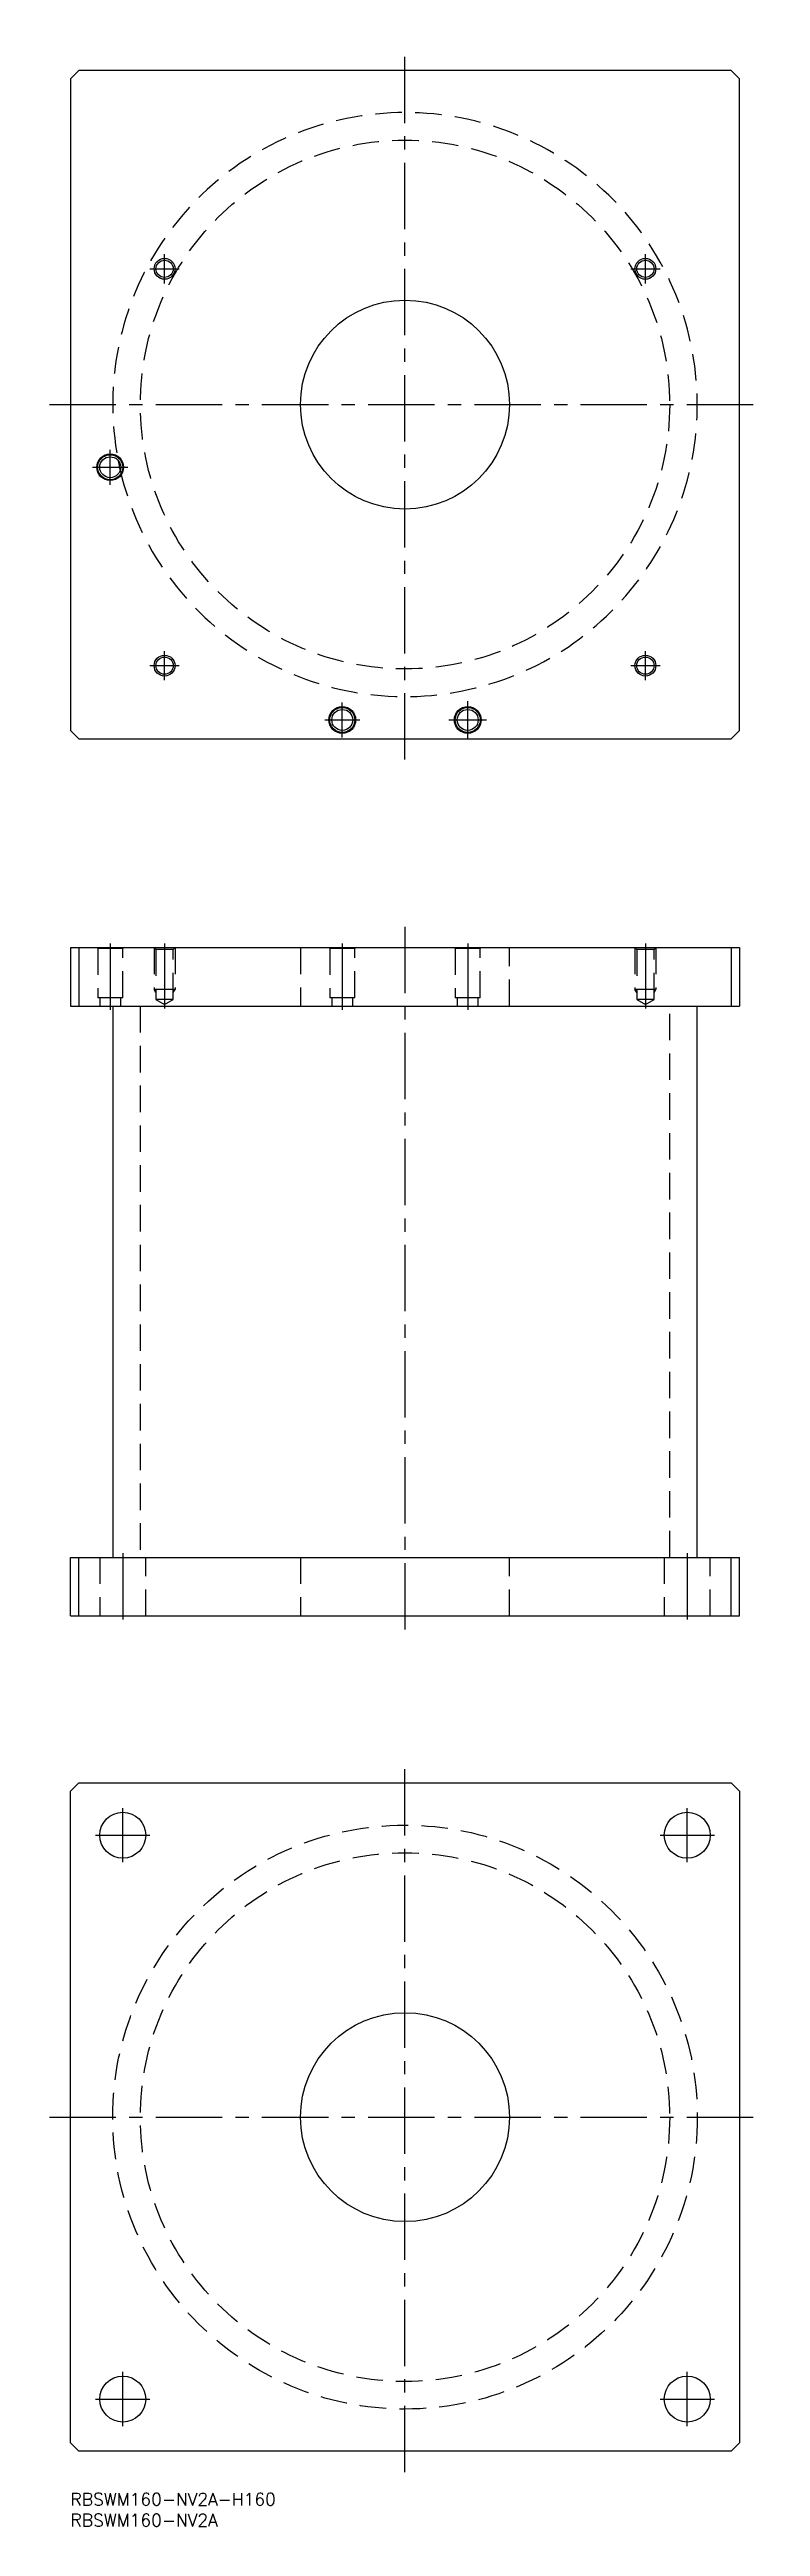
# Model space of a CAD drawing. Extents: x -5 to 165, y -8 to 585.
import ezdxf

# ---------------------------------------------------------------- set-up
doc = ezdxf.new("R2010")
doc.units = 0
doc.header["$LTSCALE"] = 0.5
doc.linetypes.add('CENTER', pattern=[50.8, 31.75, -6.35, 6.35, -6.35])
doc.linetypes.add('DASHED', pattern=[19.05, 12.7, -6.35])
for name, color, linetype in [('MSM_CENTER', 1, 'CENTER'), ('MSM_CONTINUOUS', 7, 'CONTINUOUS'), ('MSM_DASHED', 4, 'DASHED'), ('MSM_NARROW', 5, 'CONTINUOUS'), ('MSM_PART_NUMBER', 7, 'CONTINUOUS')]:
    doc.layers.add(name, color=color, linetype=linetype)
doc.styles.get("Standard").update_dxf_attribs({"font": 'txt.shx', "height": 3, "bigfont": 'bigfont.shx'})

msp = doc.modelspace()

# ---------------------------------------------------------------- linework, layer by layer
at = {"layer": 'MSM_CENTER'}
for p, q in [((80, 415), (80, 585)), ((22.5, 529), (22.5, 536)), ((137.5, 529), (137.5, 536)), ((19, 532.5), (26, 532.5)), ((134, 532.5), (141, 532.5)), ((-5, 500), (165, 500)), ((9.5, 480.8), (9.5, 489.2)), ((5.3, 485), (13.7, 485)), ((22.5, 434), (22.5, 441)), ((137.5, 434), (137.5, 441)), ((19, 437.5), (26, 437.5)), ((134, 437.5), (141, 437.5)), ((65, 420.3), (65, 428.7)), ((95, 420), (95, 429)), ((60.8, 424.5), (69.2, 424.5)), ((90.5, 424.5), (99.5, 424.5)), ((80, 375), (80, 205)), ((9.5, 371), (9.5, 355)), ((22.5, 371), (22.5, 355.407)), ((65, 371), (65, 355)), ((95, 371), (95, 355)), ((137.5, 371), (137.5, 355.407)), ((12.5, 225), (12.5, 209)), ((147.5, 225), (147.5, 209)), ((80, 5), (80, 175)), ((12.5, 151), (12.5, 164)), ((147.5, 151), (147.5, 164)), ((6, 157.5), (19, 157.5)), ((141, 157.5), (154, 157.5)), ((-5, 90), (165, 90)), ((12.5, 16), (12.5, 29)), ((147.5, 16), (147.5, 29)), ((6, 22.5), (19, 22.5)), ((141, 22.5), (154, 22.5))]:
    msp.add_line(p, q, dxfattribs=at)
at = {"layer": 'MSM_CONTINUOUS'}
for p, q in [((2, 580), (0, 578)), ((0, 578), (0, 422)), ((158, 580), (2, 580)), ((160, 578), (158, 580)), ((160, 422), (160, 578)), ((0, 422), (2, 420)), ((158, 420), (160, 422)), ((2, 420), (158, 420)), ((0, 370), (160, 370)), ((0, 370), (0, 356)), ((2, 370), (2, 356)), ((158, 370), (158, 356)), ((160, 370), (160, 356)), ((0, 356), (160, 356)), ((10.1, 356), (10.1, 224)), ((149.9, 224), (149.9, 356)), ((0, 210), (0, 224)), ((0, 224), (160, 224)), ((2, 210), (2, 224)), ((158, 210), (158, 224)), ((160, 210), (160, 224)), ((0, 210), (160, 210)), ((0, 168), (2, 170)), ((0, 12), (0, 168)), ((2, 170), (158, 170)), ((158, 170), (160, 168)), ((160, 168), (160, 12)), ((2, 10), (0, 12)), ((160, 12), (158, 10)), ((158, 10), (2, 10))]:
    msp.add_line(p, q, dxfattribs=at)
for centre, radius in [((22.5, 532.5), 2.067), ((137.5, 532.5), 2.067), ((80, 500), 25), ((9.5, 485), 3.2), ((9.5, 485), 3), ((9.5, 485), 2.5), ((22.5, 437.5), 2.067), ((137.5, 437.5), 2.067), ((65, 424.5), 3.2), ((65, 424.5), 3), ((65, 424.5), 2.5), ((95, 424.5), 3.2), ((95, 424.5), 3), ((95, 424.5), 2.5), ((12.5, 157.5), 5.5), ((147.5, 157.5), 5.5), ((80, 90), 25), ((12.5, 22.5), 5.5), ((147.5, 22.5), 5.5)]:
    msp.add_circle(centre, radius, dxfattribs=at)
msp.add_arc((80, 500), 69.9, 191.020888, 193.002068, dxfattribs=at)
at = {"layer": 'MSM_DASHED'}
for p, q in [((6.3, 370), (6.5, 369.8)), ((6.5, 369.8), (6.5, 358)), ((12.5, 369.8), (6.5, 369.8)), ((12.5, 369.8), (12.7, 370)), ((12.5, 358), (12.5, 369.8)), ((20, 370), (20.433, 369.567)), ((20, 370), (20, 360)), ((20.433, 369.567), (20.433, 357.6)), ((24.567, 369.567), (20.433, 369.567)), ((24.567, 369.567), (25, 370)), ((24.567, 357.6), (24.567, 369.567)), ((25, 370), (25, 360)), ((55, 370), (55, 356)), ((61.8, 370), (62, 369.8)), ((62, 369.8), (62, 358)), ((68, 369.8), (62, 369.8)), ((68, 369.8), (68.2, 370)), ((68, 358), (68, 369.8)), ((91.8, 370), (92, 369.8)), ((92, 369.8), (92, 358)), ((98, 369.8), (92, 369.8)), ((98, 369.8), (98.2, 370)), ((98, 358), (98, 369.8)), ((105, 356), (105, 370)), ((135, 370), (135.433, 369.567)), ((135, 370), (135, 360)), ((135.433, 369.567), (135.433, 357.6)), ((139.567, 369.567), (135.433, 369.567)), ((139.567, 369.567), (140, 370)), ((139.567, 357.6), (139.567, 369.567)), ((140, 370), (140, 360)), ((12.5, 358), (6.5, 358)), ((7, 358), (7, 356)), ((12, 356), (12, 358)), ((16.7, 356), (16.7, 224)), ((25, 360), (20, 360)), ((20.433, 359.25), (20, 360)), ((20.433, 357.6), (22.5, 356.407)), ((24.567, 357.6), (20.433, 357.6)), ((22.5, 356.407), (24.567, 357.6)), ((24.567, 359.25), (25, 360)), ((68, 358), (62, 358)), ((62.5, 358), (62.5, 356)), ((67.5, 356), (67.5, 358)), ((98, 358), (92, 358)), ((92.5, 358), (92.5, 356)), ((97.5, 356), (97.5, 358)), ((140, 360), (135, 360)), ((135.433, 359.25), (135, 360)), ((135.433, 357.6), (137.5, 356.407)), ((139.567, 357.6), (135.433, 357.6)), ((137.5, 356.407), (139.567, 357.6)), ((139.567, 359.25), (140, 360)), ((143.3, 224), (143.3, 356)), ((7, 224), (7, 210)), ((18, 210), (18, 224)), ((55, 224), (55, 210)), ((105, 210), (105, 224)), ((142, 224), (142, 210)), ((153, 210), (153, 224))]:
    msp.add_line(p, q, dxfattribs=at)
for centre, radius in [((80, 500), 63.3), ((80, 90), 69.9), ((80, 90), 63.3)]:
    msp.add_circle(centre, radius, dxfattribs=at)
msp.add_arc((80, 500), 69.9, 193.002068, 191.020888, dxfattribs=at)
at = {"layer": 'MSM_NARROW'}
for centre in [(22.5, 532.5), (137.5, 532.5), (22.5, 437.5), (137.5, 437.5)]:
    msp.add_circle(centre, 2.5, dxfattribs=at)

# ---------------------------------------------------------------- texts
at = {"layer": 'MSM_PART_NUMBER'}
for s, p in [('RBSWM160-NV2A-H160', (0, -3)), ('RBSWM160-NV2A', (0, -8))]:
    msp.add_text(s, height=3, dxfattribs=at).set_placement(p)

doc.saveas('drawing.dxf')
